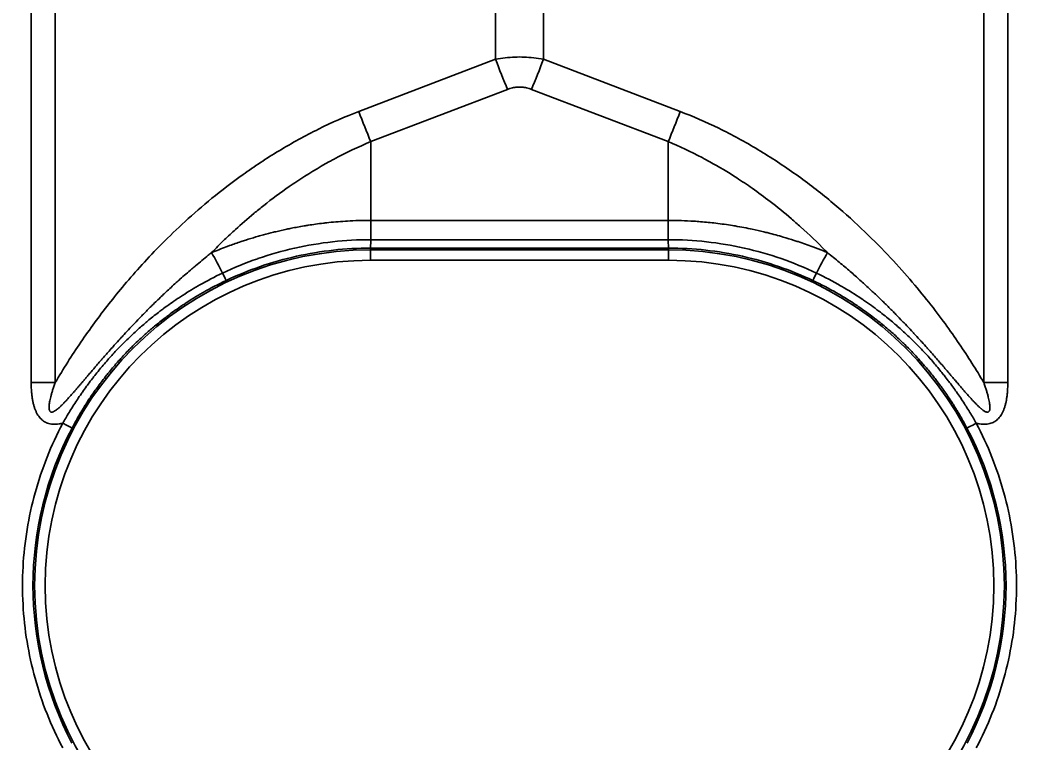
# Model space of a CAD drawing. Header units: millimetres. Extents: x 68 to 2000, y 100 to 2870.
# Drawn here: x 775.62 to 823.24, y 2421.17 to 2455.64 of the extents above; entities that cross this region are included whole.
import ezdxf

# ---------------------------------------------------------------- set-up
doc = ezdxf.new("R2010")
doc.units = ezdxf.units.MM
doc.header["$LTSCALE"] = 10
doc.layers.add('Sichtbar schmal (ISO)', color=7, linetype='Continuous', lineweight=35)

msp = doc.modelspace()

# ---------------------------------------------------------------- linework, layer by layer
at = {"layer": 'Sichtbar schmal (ISO)'}
for p, q in [((776.157, 2471.979), (776.157, 2438.349)), ((777.298, 2471.98), (777.298, 2438.349)), ((798.288, 2453.764), (798.288, 2472.022)), ((800.571, 2453.764), (800.571, 2472.022)), ((821.561, 2471.98), (821.561, 2438.349)), ((822.702, 2471.979), (822.702, 2438.349)), ((798.288, 2453.764), (791.768, 2451.271)), ((807.09, 2451.271), (800.571, 2453.764)), ((798.859, 2452.328), (792.339, 2449.836)), ((806.52, 2449.836), (800, 2452.328)), ((792.339, 2449.836), (792.339, 2446.083)), ((806.52, 2449.836), (806.52, 2446.083)), ((792.339, 2445.162), (792.339, 2446.083)), ((806.52, 2446.083), (792.339, 2446.083)), ((806.52, 2445.162), (806.52, 2446.083)), ((806.52, 2445.162), (792.339, 2445.162)), ((792.329, 2444.678), (792.329, 2444.762)), ((806.529, 2444.762), (792.329, 2444.762)), ((806.529, 2444.678), (792.329, 2444.678)), ((792.329, 2444.179), (792.329, 2444.678)), ((806.529, 2444.678), (806.529, 2444.762)), ((806.529, 2444.179), (806.529, 2444.678)), ((806.529, 2444.179), (792.329, 2444.179))]:
    msp.add_line(p, q, dxfattribs=at)
for centre, radius, start, end in [((792.329, 2428.67), 16.009, 90, 270), ((806.529, 2428.67), 16.009, 270, 90), ((792.329, 2428.67), 15.509, 90, 270), ((806.529, 2428.67), 15.509, 270, 90)]:
    msp.add_arc(centre, radius, start, end, dxfattribs=at)
for centre, major_axis, ratio, start_param, end_param in [((798.859, 2453.79), (1.785, -4.67), 0.108522, 4.67649, 4.988987), ((800, 2453.79), (-1.785, -4.67), 0.108522, 1.294198, 1.606695), ((792.339, 2451.297), (1.785, -4.67), 0.108522, 4.67649, 4.988987), ((806.52, 2451.297), (-1.785, -4.67), 0.108522, 1.294199, 1.606695), ((792.335, 2445.262), (-0.005, -0.5), 0.011389, 0.017589, 1.369138), ((786.283, 2441.657), (4.738, -8.806), 0.002481, 1.788637, 1.903742), ((812.576, 2441.657), (4.738, 8.806), 0.002481, 1.237851, 1.352955), ((785.23, 2443.667), (0.214, -0.452), 0.008952, 0.017454, 1.353122), ((813.629, 2443.667), (-0.214, -0.452), 0.008952, 4.930064, 6.265731), ((776.157, 2438.297), (-10, 0), 0.005236, 4.598022, 4.712389), ((822.702, 2438.297), (-10, 0), 0.005236, 4.712389, 4.826756), ((792.33, 2428.671), (-16.088, 0), 0.999985, 5.797426, 6.768527), ((777.661, 2436.416), (0.442, -0.233), 0.004634, 4.714827, 6.265732), ((821.198, 2436.416), (-0.442, -0.233), 0.004631, 0.017453, 1.568352), ((806.529, 2428.671), (16.088, 0), 0.999985, 5.797852, 6.768953)]:
    msp.add_ellipse(centre, major_axis=major_axis, ratio=ratio, start_param=start_param, end_param=end_param, dxfattribs=at)
for points, knots in [([(800.571, 2453.764), (800.415, 2453.793), (800.26, 2453.817), (800.107, 2453.834), (799.955, 2453.851), (799.804, 2453.862), (799.654, 2453.868), (799.504, 2453.874), (799.354, 2453.874), (799.204, 2453.868), (799.054, 2453.862), (798.904, 2453.851), (798.751, 2453.834), (798.599, 2453.817), (798.444, 2453.793), (798.288, 2453.764)], [0.000001, 0.000001, 0.000001, 0.000001, 0.2, 0.2, 0.2, 0.4, 0.4, 0.4, 0.6, 0.6, 0.6, 0.8, 0.8, 0.8, 1, 1, 1, 1]), ([(800, 2452.328), (799.922, 2452.358), (799.767, 2452.405), (799.541, 2452.438), (799.317, 2452.438), (799.091, 2452.404), (798.937, 2452.358), (798.859, 2452.328)], [0.0000019, 0.0000019, 0.0000019, 0.0000019, 0.2, 0.4, 0.6, 0.8, 1, 1, 1, 1]), ([(791.768, 2451.271), (791.126, 2451.026), (789.859, 2450.473), (787.934, 2449.414), (786.211, 2448.268), (784.735, 2447.129), (783.468, 2446.027), (782.372, 2444.969), (781.421, 2443.965), (780.592, 2443.014), (779.853, 2442.103), (779.171, 2441.202), (778.519, 2440.279), (777.891, 2439.326), (777.492, 2438.677), (777.298, 2438.349)], [0, 0, 0, 0, 0.0769231, 0.1538462, 0.2307692, 0.3076923, 0.3846154, 0.4615385, 0.5384615, 0.6153846, 0.6923077, 0.7692308, 0.8461538, 0.9230769, 0.9999999, 0.9999999, 0.9999999, 0.9999999]), ([(792.339, 2449.836), (791.744, 2449.588), (791.154, 2449.307), (790.562, 2448.988), (790.499, 2448.953), (790.435, 2448.919), (790.371, 2448.884), (789.843, 2448.592), (789.317, 2448.272), (788.817, 2447.94), (788.696, 2447.859), (788.576, 2447.778), (788.458, 2447.696), (788.031, 2447.401), (787.625, 2447.098), (787.243, 2446.797), (787.084, 2446.671), (786.928, 2446.545), (786.777, 2446.42), (786.467, 2446.162), (786.174, 2445.907), (785.897, 2445.653), (785.717, 2445.49), (785.544, 2445.327), (785.377, 2445.166), (785.159, 2444.956), (784.952, 2444.749), (784.755, 2444.546)], [0, 0, 0, 0, 0.2, 0.2, 0.2, 0.2215193, 0.2215193, 0.2215193, 0.4, 0.4, 0.4, 0.4433487, 0.4433487, 0.4433487, 0.6, 0.6, 0.6, 0.6656176, 0.6656176, 0.6656176, 0.8, 0.8, 0.8, 0.8867383, 0.8867383, 0.8867383, 0.9999968, 0.9999968, 0.9999968, 0.9999968]), ([(814.104, 2444.546), (814.07, 2444.581), (814.036, 2444.616), (814.002, 2444.651), (813.634, 2445.026), (813.242, 2445.403), (812.824, 2445.778), (812.681, 2445.907), (812.535, 2446.035), (812.386, 2446.162), (812.06, 2446.442), (811.72, 2446.719), (811.369, 2446.989), (811.092, 2447.203), (810.808, 2447.412), (810.519, 2447.614), (810.276, 2447.785), (810.029, 2447.95), (809.78, 2448.111), (809.359, 2448.382), (808.932, 2448.638), (808.507, 2448.873), (808.382, 2448.942), (808.258, 2449.009), (808.134, 2449.074), (807.588, 2449.363), (807.05, 2449.614), (806.52, 2449.836)], [0.0000012, 0.0000012, 0.0000012, 0.0000012, 0.0169782, 0.0169782, 0.0169782, 0.2, 0.2, 0.2, 0.2626292, 0.2626292, 0.2626292, 0.4, 0.4, 0.4, 0.5086743, 0.5086743, 0.5086743, 0.6, 0.6, 0.6, 0.7546445, 0.7546445, 0.7546445, 0.8, 0.8, 0.8, 1, 1, 1, 1]), ([(792.339, 2446.083), (791.947, 2446.083), (791.576, 2446.071), (791.228, 2446.051), (791.195, 2446.049), (791.163, 2446.047), (791.131, 2446.045), (790.815, 2446.025), (790.52, 2445.998), (790.24, 2445.968), (790.187, 2445.962), (790.134, 2445.956), (790.082, 2445.949), (789.829, 2445.92), (789.589, 2445.886), (789.359, 2445.85), (789.292, 2445.84), (789.227, 2445.829), (789.161, 2445.818), (788.953, 2445.783), (788.753, 2445.746), (788.56, 2445.708), (788.486, 2445.693), (788.412, 2445.678), (788.339, 2445.662), (788.16, 2445.624), (787.986, 2445.585), (787.816, 2445.544), (787.738, 2445.525), (787.66, 2445.506), (787.584, 2445.487), (787.422, 2445.446), (787.262, 2445.403), (787.104, 2445.359), (787.025, 2445.337), (786.945, 2445.314), (786.865, 2445.291), (786.705, 2445.243), (786.545, 2445.194), (786.385, 2445.143), (786.309, 2445.119), (786.233, 2445.094), (786.157, 2445.069), (785.975, 2445.008), (785.794, 2444.945), (785.613, 2444.879), (785.559, 2444.86), (785.506, 2444.84), (785.452, 2444.82), (785.218, 2444.733), (784.986, 2444.641), (784.755, 2444.546)], [0, 0, 0, 0, 0.1015833, 0.1015833, 0.1015833, 0.1111111, 0.1111111, 0.1111111, 0.2043934, 0.2043934, 0.2043934, 0.2222222, 0.2222222, 0.2222222, 0.3082729, 0.3082729, 0.3082729, 0.3333333, 0.3333333, 0.3333333, 0.4134472, 0.4134472, 0.4134472, 0.4444444, 0.4444444, 0.4444444, 0.5205641, 0.5205641, 0.5205641, 0.5555556, 0.5555556, 0.5555556, 0.6293851, 0.6293851, 0.6293851, 0.6666667, 0.6666667, 0.6666667, 0.7419637, 0.7419637, 0.7419637, 0.7777778, 0.7777778, 0.7777778, 0.8634389, 0.8634389, 0.8634389, 0.8888889, 0.8888889, 0.8888889, 0.9999964, 0.9999964, 0.9999964, 0.9999964]), ([(814.104, 2444.546), (814.04, 2444.572), (813.977, 2444.598), (813.913, 2444.624), (813.746, 2444.691), (813.577, 2444.756), (813.408, 2444.819), (813.175, 2444.907), (812.94, 2444.989), (812.705, 2445.068), (812.643, 2445.089), (812.58, 2445.109), (812.518, 2445.129), (812.345, 2445.185), (812.172, 2445.238), (811.998, 2445.289), (811.761, 2445.359), (811.524, 2445.424), (811.281, 2445.485), (811.21, 2445.503), (811.14, 2445.521), (811.068, 2445.538), (810.892, 2445.58), (810.711, 2445.622), (810.525, 2445.661), (810.264, 2445.716), (809.991, 2445.769), (809.702, 2445.817), (809.661, 2445.824), (809.62, 2445.831), (809.578, 2445.838), (809.326, 2445.878), (809.061, 2445.916), (808.78, 2445.949), (808.552, 2445.976), (808.312, 2446), (808.06, 2446.021), (807.952, 2446.029), (807.842, 2446.037), (807.73, 2446.045), (807.354, 2446.068), (806.949, 2446.083), (806.52, 2446.083)], [0.0000016, 0.0000016, 0.0000016, 0.0000016, 0.0305724, 0.0305724, 0.0305724, 0.1111111, 0.1111111, 0.1111111, 0.2222222, 0.2222222, 0.2222222, 0.2516769, 0.2516769, 0.2516769, 0.3333333, 0.3333333, 0.3333333, 0.4444444, 0.4444444, 0.4444444, 0.4764553, 0.4764553, 0.4764553, 0.5555556, 0.5555556, 0.5555556, 0.6666667, 0.6666667, 0.6666667, 0.6824604, 0.6824604, 0.6824604, 0.7777778, 0.7777778, 0.7777778, 0.8556233, 0.8556233, 0.8556233, 0.8888889, 0.8888889, 0.8888889, 1, 1, 1, 1]), ([(792.339, 2445.162), (791.732, 2445.162), (791.125, 2445.129), (790.521, 2445.062), (789.916, 2444.995), (789.313, 2444.894), (788.719, 2444.76), (788.715, 2444.759), (788.712, 2444.759), (788.708, 2444.758), (788.118, 2444.624), (787.536, 2444.458), (786.965, 2444.261), (786.961, 2444.259), (786.956, 2444.258), (786.952, 2444.257), (786.382, 2444.059), (785.824, 2443.83), (785.28, 2443.572)], [0, 0, 0, 0, 0.25, 0.25, 0.25, 0.5, 0.5, 0.5, 0.501481, 0.501481, 0.501481, 0.75, 0.75, 0.75, 0.751836, 0.751836, 0.751836, 1, 1, 1, 1]), ([(813.579, 2443.572), (813.034, 2443.831), (812.474, 2444.06), (811.903, 2444.258), (811.327, 2444.457), (810.74, 2444.625), (810.145, 2444.759), (809.549, 2444.894), (808.945, 2444.995), (808.339, 2445.062), (807.734, 2445.129), (807.127, 2445.162), (806.52, 2445.162)], [0, 0, 0, 0, 0.248767, 0.248767, 0.248767, 0.499446, 0.499446, 0.499446, 0.749957, 0.749957, 0.749957, 1, 1, 1, 1]), ([(806.52, 2445.162), (806.52, 2445.118), (806.521, 2445.075), (806.522, 2445.035), (806.522, 2444.995), (806.523, 2444.957), (806.524, 2444.924), (806.524, 2444.906), (806.524, 2444.89), (806.525, 2444.874), (806.525, 2444.861), (806.525, 2444.849), (806.526, 2444.838), (806.526, 2444.814), (806.527, 2444.796), (806.528, 2444.783), (806.528, 2444.77), (806.529, 2444.763), (806.529, 2444.762)], [0, 0, 0, 0, 0.2, 0.2, 0.2, 0.4, 0.4, 0.4, 0.507718, 0.507718, 0.507718, 0.6, 0.6, 0.6, 0.8, 0.8, 0.8, 1, 1, 1, 1]), ([(792.329, 2444.762), (791.738, 2444.762), (791.146, 2444.73), (790.557, 2444.664), (789.967, 2444.599), (789.379, 2444.501), (788.8, 2444.371), (788.221, 2444.24), (787.649, 2444.078), (787.089, 2443.885), (786.528, 2443.692), (785.979, 2443.469), (785.444, 2443.215)], [0, 0, 0, 0, 0.25, 0.25, 0.25, 0.5, 0.5, 0.5, 0.75, 0.75, 0.75, 1, 1, 1, 1]), ([(813.415, 2443.215), (812.882, 2443.468), (812.335, 2443.691), (811.777, 2443.883), (811.214, 2444.077), (810.641, 2444.24), (810.06, 2444.37), (809.48, 2444.501), (808.892, 2444.599), (808.303, 2444.664), (807.713, 2444.73), (807.121, 2444.762), (806.529, 2444.762)], [0, 0, 0, 0, 0.2490962, 0.2490962, 0.2490962, 0.5, 0.5, 0.5, 0.75, 0.75, 0.75, 1, 1, 1, 1]), ([(777.298, 2438.349), (777.275, 2438.284), (777.253, 2438.221), (777.234, 2438.161), (777.214, 2438.101), (777.195, 2438.044), (777.178, 2437.989), (777.161, 2437.934), (777.146, 2437.881), (777.131, 2437.83), (777.117, 2437.779), (777.104, 2437.73), (777.092, 2437.684), (777.091, 2437.68), (777.09, 2437.677), (777.089, 2437.673), (777.079, 2437.63), (777.069, 2437.59), (777.061, 2437.551), (777.06, 2437.547), (777.059, 2437.543), (777.058, 2437.538), (777.05, 2437.501), (777.043, 2437.465), (777.036, 2437.43), (777.036, 2437.426), (777.035, 2437.421), (777.034, 2437.417), (777.028, 2437.384), (777.023, 2437.352), (777.02, 2437.322), (777.019, 2437.317), (777.018, 2437.313), (777.018, 2437.308), (777.014, 2437.279), (777.012, 2437.252), (777.01, 2437.226), (777.01, 2437.222), (777.01, 2437.217), (777.009, 2437.213), (777.008, 2437.188), (777.008, 2437.165), (777.008, 2437.144), (777.008, 2437.14), (777.009, 2437.135), (777.009, 2437.131), (777.01, 2437.111), (777.011, 2437.093), (777.014, 2437.076), (777.015, 2437.072), (777.015, 2437.068), (777.016, 2437.064), (777.019, 2437.048), (777.022, 2437.034), (777.027, 2437.022), (777.028, 2437.019), (777.029, 2437.015), (777.031, 2437.012), (777.035, 2437.001), (777.04, 2436.991), (777.046, 2436.982), (777.054, 2436.971), (777.063, 2436.962), (777.073, 2436.955), (777.083, 2436.948), (777.094, 2436.944), (777.108, 2436.941), (777.111, 2436.94), (777.115, 2436.94), (777.119, 2436.939), (777.129, 2436.939), (777.141, 2436.939), (777.153, 2436.941), (777.158, 2436.942), (777.164, 2436.943), (777.169, 2436.944), (777.182, 2436.947), (777.196, 2436.952), (777.211, 2436.959), (777.218, 2436.961), (777.225, 2436.965), (777.232, 2436.968), (777.248, 2436.976), (777.265, 2436.985), (777.282, 2436.996), (777.291, 2437.001), (777.3, 2437.007), (777.309, 2437.013), (777.327, 2437.025), (777.346, 2437.039), (777.366, 2437.054), (777.377, 2437.063), (777.388, 2437.071), (777.399, 2437.08), (777.419, 2437.097), (777.44, 2437.114), (777.462, 2437.133), (777.475, 2437.144), (777.487, 2437.156), (777.501, 2437.168), (777.522, 2437.187), (777.545, 2437.208), (777.567, 2437.23), (777.582, 2437.244), (777.596, 2437.258), (777.611, 2437.273), (777.634, 2437.295), (777.657, 2437.319), (777.681, 2437.343), (777.697, 2437.36), (777.714, 2437.377), (777.731, 2437.394), (777.755, 2437.419), (777.779, 2437.445), (777.804, 2437.471), (777.822, 2437.491), (777.841, 2437.511), (777.86, 2437.532), (777.885, 2437.559), (777.91, 2437.587), (777.936, 2437.615), (777.957, 2437.638), (777.978, 2437.662), (778, 2437.686), (778.026, 2437.715), (778.052, 2437.745), (778.08, 2437.776), (778.103, 2437.803), (778.127, 2437.831), (778.152, 2437.859), (778.18, 2437.89), (778.208, 2437.922), (778.236, 2437.956), (778.263, 2437.987), (778.291, 2438.019), (778.319, 2438.051), (778.348, 2438.085), (778.378, 2438.119), (778.408, 2438.154), (778.439, 2438.19), (778.47, 2438.227), (778.502, 2438.265), (778.533, 2438.3), (778.564, 2438.337), (778.596, 2438.374), (778.631, 2438.415), (778.667, 2438.457), (778.703, 2438.501), (778.736, 2438.538), (778.769, 2438.577), (778.802, 2438.617), (778.842, 2438.664), (778.883, 2438.712), (778.925, 2438.761), (778.959, 2438.801), (778.994, 2438.842), (779.03, 2438.884), (779.075, 2438.937), (779.122, 2438.992), (779.171, 2439.048), (779.207, 2439.09), (779.244, 2439.133), (779.281, 2439.177), (779.334, 2439.238), (779.388, 2439.3), (779.443, 2439.365), (779.482, 2439.409), (779.521, 2439.454), (779.56, 2439.5), (779.62, 2439.569), (779.682, 2439.639), (779.746, 2439.712), (779.786, 2439.758), (779.828, 2439.805), (779.869, 2439.852), (779.938, 2439.93), (780.008, 2440.009), (780.081, 2440.09), (780.124, 2440.138), (780.167, 2440.186), (780.21, 2440.235), (780.288, 2440.321), (780.368, 2440.409), (780.451, 2440.5), (780.495, 2440.548), (780.54, 2440.597), (780.586, 2440.647), (780.674, 2440.743), (780.766, 2440.841), (780.86, 2440.942), (780.907, 2440.991), (780.954, 2441.041), (781.002, 2441.092), (781.103, 2441.198), (781.208, 2441.308), (781.317, 2441.42), (781.366, 2441.471), (781.416, 2441.522), (781.466, 2441.574), (781.583, 2441.692), (781.704, 2441.815), (781.831, 2441.941), (781.882, 2441.992), (781.935, 2442.044), (781.988, 2442.096), (782.123, 2442.229), (782.264, 2442.366), (782.412, 2442.506), (782.467, 2442.558), (782.522, 2442.611), (782.579, 2442.664), (782.736, 2442.812), (782.9, 2442.964), (783.073, 2443.12), (783.131, 2443.172), (783.189, 2443.225), (783.248, 2443.278), (783.432, 2443.441), (783.624, 2443.609), (783.818, 2443.775), (783.876, 2443.824), (783.934, 2443.874), (783.992, 2443.922), (784.193, 2444.092), (784.394, 2444.257), (784.598, 2444.421), (784.65, 2444.463), (784.702, 2444.504), (784.755, 2444.546)], [0, 0, 0, 0, 0.02439, 0.02439, 0.02439, 0.04878, 0.04878, 0.04878, 0.073171, 0.073171, 0.073171, 0.097561, 0.097561, 0.097561, 0.099489, 0.099489, 0.099489, 0.121951, 0.121951, 0.121951, 0.124362, 0.124362, 0.124362, 0.146341, 0.146341, 0.146341, 0.149233, 0.149233, 0.149233, 0.170732, 0.170732, 0.170732, 0.174103, 0.174103, 0.174103, 0.195122, 0.195122, 0.195122, 0.198974, 0.198974, 0.198974, 0.219512, 0.219512, 0.219512, 0.22385, 0.22385, 0.22385, 0.243902, 0.243902, 0.243902, 0.248727, 0.248727, 0.248727, 0.268293, 0.268293, 0.268293, 0.273611, 0.273611, 0.273611, 0.292683, 0.292683, 0.292683, 0.317073, 0.317073, 0.317073, 0.341463, 0.341463, 0.341463, 0.348211, 0.348211, 0.348211, 0.365854, 0.365854, 0.365854, 0.373082, 0.373082, 0.373082, 0.390244, 0.390244, 0.390244, 0.397954, 0.397954, 0.397954, 0.414634, 0.414634, 0.414634, 0.422809, 0.422809, 0.422809, 0.439024, 0.439024, 0.439024, 0.447691, 0.447691, 0.447691, 0.463415, 0.463415, 0.463415, 0.47257, 0.47257, 0.47257, 0.487805, 0.487805, 0.487805, 0.497444, 0.497444, 0.497444, 0.512195, 0.512195, 0.512195, 0.522316, 0.522316, 0.522316, 0.536585, 0.536585, 0.536585, 0.547184, 0.547184, 0.547184, 0.560976, 0.560976, 0.560976, 0.572055, 0.572055, 0.572055, 0.585366, 0.585366, 0.585366, 0.596926, 0.596926, 0.596926, 0.609756, 0.609756, 0.609756, 0.621798, 0.621798, 0.621798, 0.634146, 0.634146, 0.634146, 0.646671, 0.646671, 0.646671, 0.658537, 0.658537, 0.658537, 0.671543, 0.671543, 0.671543, 0.682927, 0.682927, 0.682927, 0.696413, 0.696413, 0.696413, 0.707317, 0.707317, 0.707317, 0.721283, 0.721283, 0.721283, 0.731707, 0.731707, 0.731707, 0.746154, 0.746154, 0.746154, 0.756098, 0.756098, 0.756098, 0.771029, 0.771029, 0.771029, 0.780488, 0.780488, 0.780488, 0.795905, 0.795905, 0.795905, 0.804878, 0.804878, 0.804878, 0.820774, 0.820774, 0.820774, 0.829268, 0.829268, 0.829268, 0.845642, 0.845642, 0.845642, 0.853659, 0.853659, 0.853659, 0.870513, 0.870513, 0.870513, 0.878049, 0.878049, 0.878049, 0.895386, 0.895386, 0.895386, 0.902439, 0.902439, 0.902439, 0.920251, 0.920251, 0.920251, 0.926829, 0.926829, 0.926829, 0.945121, 0.945121, 0.945121, 0.95122, 0.95122, 0.95122, 0.970017, 0.970017, 0.970017, 0.97561, 0.97561, 0.97561, 0.995016, 0.995016, 0.995016, 1, 1, 1, 1]), ([(821.561, 2438.349), (821.585, 2438.28), (821.608, 2438.215), (821.628, 2438.152), (821.649, 2438.089), (821.668, 2438.03), (821.685, 2437.973), (821.703, 2437.915), (821.719, 2437.861), (821.734, 2437.808), (821.748, 2437.756), (821.761, 2437.706), (821.773, 2437.658), (821.785, 2437.611), (821.795, 2437.565), (821.804, 2437.522), (821.814, 2437.479), (821.821, 2437.438), (821.828, 2437.4), (821.834, 2437.361), (821.839, 2437.325), (821.843, 2437.291), (821.847, 2437.257), (821.849, 2437.225), (821.85, 2437.196), (821.851, 2437.166), (821.851, 2437.139), (821.849, 2437.115), (821.847, 2437.09), (821.844, 2437.069), (821.84, 2437.05), (821.836, 2437.031), (821.83, 2437.014), (821.823, 2437.001), (821.816, 2436.987), (821.808, 2436.975), (821.799, 2436.966), (821.79, 2436.957), (821.78, 2436.951), (821.768, 2436.946), (821.757, 2436.941), (821.743, 2436.939), (821.727, 2436.939), (821.712, 2436.939), (821.694, 2436.942), (821.674, 2436.949), (821.654, 2436.955), (821.632, 2436.965), (821.609, 2436.977), (821.605, 2436.979), (821.602, 2436.981), (821.599, 2436.983), (821.578, 2436.995), (821.556, 2437.009), (821.532, 2437.025), (821.528, 2437.028), (821.524, 2437.031), (821.52, 2437.034), (821.496, 2437.051), (821.471, 2437.07), (821.445, 2437.092), (821.44, 2437.096), (821.436, 2437.1), (821.431, 2437.104), (821.404, 2437.126), (821.376, 2437.151), (821.347, 2437.178), (821.342, 2437.183), (821.337, 2437.188), (821.331, 2437.193), (821.302, 2437.22), (821.272, 2437.249), (821.24, 2437.28), (821.234, 2437.286), (821.228, 2437.293), (821.221, 2437.299), (821.19, 2437.33), (821.158, 2437.363), (821.124, 2437.398), (821.117, 2437.406), (821.11, 2437.413), (821.103, 2437.421), (821.07, 2437.456), (821.035, 2437.493), (821, 2437.531), (820.992, 2437.54), (820.984, 2437.548), (820.976, 2437.557), (820.94, 2437.596), (820.904, 2437.637), (820.866, 2437.679), (820.857, 2437.689), (820.848, 2437.699), (820.839, 2437.709), (820.801, 2437.752), (820.761, 2437.797), (820.721, 2437.843), (820.711, 2437.855), (820.7, 2437.866), (820.69, 2437.878), (820.649, 2437.925), (820.607, 2437.974), (820.563, 2438.025), (820.551, 2438.038), (820.54, 2438.052), (820.528, 2438.065), (820.484, 2438.117), (820.438, 2438.17), (820.39, 2438.225), (820.377, 2438.241), (820.364, 2438.256), (820.351, 2438.272), (820.303, 2438.328), (820.253, 2438.386), (820.202, 2438.446), (820.187, 2438.464), (820.172, 2438.482), (820.156, 2438.499), (820.104, 2438.56), (820.051, 2438.624), (819.995, 2438.689), (819.978, 2438.709), (819.961, 2438.729), (819.943, 2438.75), (819.887, 2438.816), (819.829, 2438.884), (819.768, 2438.955), (819.749, 2438.978), (819.729, 2439.001), (819.709, 2439.024), (819.648, 2439.095), (819.584, 2439.169), (819.518, 2439.246), (819.496, 2439.272), (819.474, 2439.297), (819.451, 2439.323), (819.384, 2439.401), (819.315, 2439.481), (819.243, 2439.564), (819.218, 2439.592), (819.192, 2439.621), (819.167, 2439.651), (819.093, 2439.734), (819.017, 2439.821), (818.939, 2439.91), (818.91, 2439.942), (818.881, 2439.974), (818.852, 2440.007), (818.772, 2440.097), (818.689, 2440.19), (818.603, 2440.285), (818.57, 2440.321), (818.537, 2440.358), (818.504, 2440.395), (818.416, 2440.491), (818.325, 2440.59), (818.231, 2440.692), (818.194, 2440.732), (818.156, 2440.773), (818.118, 2440.814), (818.022, 2440.917), (817.923, 2441.022), (817.82, 2441.131), (817.777, 2441.175), (817.734, 2441.22), (817.691, 2441.266), (817.585, 2441.376), (817.476, 2441.488), (817.363, 2441.603), (817.315, 2441.653), (817.266, 2441.703), (817.216, 2441.753), (817.1, 2441.87), (816.98, 2441.989), (816.855, 2442.111), (816.8, 2442.166), (816.744, 2442.221), (816.686, 2442.276), (816.559, 2442.399), (816.427, 2442.526), (816.29, 2442.655), (816.226, 2442.715), (816.161, 2442.775), (816.095, 2442.837), (815.954, 2442.967), (815.808, 2443.101), (815.654, 2443.238), (815.581, 2443.304), (815.506, 2443.371), (815.429, 2443.439), (815.271, 2443.578), (815.105, 2443.721), (814.932, 2443.868), (814.846, 2443.941), (814.757, 2444.015), (814.667, 2444.09), (814.487, 2444.239), (814.3, 2444.391), (814.104, 2444.546)], [0, 0, 0, 0, 0.02439, 0.02439, 0.02439, 0.04878, 0.04878, 0.04878, 0.073171, 0.073171, 0.073171, 0.097561, 0.097561, 0.097561, 0.121951, 0.121951, 0.121951, 0.146341, 0.146341, 0.146341, 0.170732, 0.170732, 0.170732, 0.195122, 0.195122, 0.195122, 0.219512, 0.219512, 0.219512, 0.243902, 0.243902, 0.243902, 0.268293, 0.268293, 0.268293, 0.292683, 0.292683, 0.292683, 0.317073, 0.317073, 0.317073, 0.341463, 0.341463, 0.341463, 0.365854, 0.365854, 0.365854, 0.390244, 0.390244, 0.390244, 0.393518, 0.393518, 0.393518, 0.414634, 0.414634, 0.414634, 0.418112, 0.418112, 0.418112, 0.439024, 0.439024, 0.439024, 0.442703, 0.442703, 0.442703, 0.463415, 0.463415, 0.463415, 0.467296, 0.467296, 0.467296, 0.487805, 0.487805, 0.487805, 0.491893, 0.491893, 0.491893, 0.512195, 0.512195, 0.512195, 0.516493, 0.516493, 0.516493, 0.536585, 0.536585, 0.536585, 0.541088, 0.541088, 0.541088, 0.560976, 0.560976, 0.560976, 0.565682, 0.565682, 0.565682, 0.585366, 0.585366, 0.585366, 0.590276, 0.590276, 0.590276, 0.609756, 0.609756, 0.609756, 0.61487, 0.61487, 0.61487, 0.634146, 0.634146, 0.634146, 0.639465, 0.639465, 0.639465, 0.658537, 0.658537, 0.658537, 0.66406, 0.66406, 0.66406, 0.682927, 0.682927, 0.682927, 0.688655, 0.688655, 0.688655, 0.707317, 0.707317, 0.707317, 0.713249, 0.713249, 0.713249, 0.731707, 0.731707, 0.731707, 0.737844, 0.737844, 0.737844, 0.756098, 0.756098, 0.756098, 0.762438, 0.762438, 0.762438, 0.780488, 0.780488, 0.780488, 0.787032, 0.787032, 0.787032, 0.804878, 0.804878, 0.804878, 0.811627, 0.811627, 0.811627, 0.829268, 0.829268, 0.829268, 0.836222, 0.836222, 0.836222, 0.853659, 0.853659, 0.853659, 0.860817, 0.860817, 0.860817, 0.878049, 0.878049, 0.878049, 0.885411, 0.885411, 0.885411, 0.902439, 0.902439, 0.902439, 0.910011, 0.910011, 0.910011, 0.926829, 0.926829, 0.926829, 0.934609, 0.934609, 0.934609, 0.95122, 0.95122, 0.95122, 0.959197, 0.959197, 0.959197, 0.97561, 0.97561, 0.97561, 0.983776, 0.983776, 0.983776, 1, 1, 1, 1]), ([(785.28, 2443.572), (784.895, 2443.388), (784.535, 2443.199), (784.201, 2443.01), (784.175, 2442.994), (784.148, 2442.979), (784.121, 2442.964), (783.818, 2442.79), (783.536, 2442.615), (783.272, 2442.442), (783.226, 2442.412), (783.181, 2442.382), (783.136, 2442.352), (782.899, 2442.193), (782.677, 2442.036), (782.468, 2441.881), (782.409, 2441.837), (782.35, 2441.793), (782.293, 2441.75), (782.109, 2441.609), (781.935, 2441.471), (781.769, 2441.334), (781.702, 2441.279), (781.635, 2441.223), (781.571, 2441.168), (781.427, 2441.046), (781.291, 2440.926), (781.161, 2440.808), (781.088, 2440.742), (781.017, 2440.677), (780.948, 2440.612), (780.838, 2440.508), (780.732, 2440.406), (780.63, 2440.305), (780.555, 2440.231), (780.482, 2440.157), (780.411, 2440.085), (780.326, 2439.998), (780.244, 2439.912), (780.165, 2439.828), (780.089, 2439.746), (780.015, 2439.666), (779.944, 2439.588), (779.879, 2439.516), (779.817, 2439.446), (779.756, 2439.376), (779.681, 2439.29), (779.608, 2439.204), (779.538, 2439.121), (779.489, 2439.063), (779.442, 2439.007), (779.396, 2438.951), (779.322, 2438.86), (779.251, 2438.771), (779.182, 2438.684), (779.147, 2438.639), (779.112, 2438.595), (779.078, 2438.551), (779.006, 2438.457), (778.937, 2438.366), (778.871, 2438.276), (778.846, 2438.243), (778.821, 2438.209), (778.797, 2438.176), (778.727, 2438.08), (778.661, 2437.987), (778.597, 2437.897), (778.58, 2437.873), (778.564, 2437.849), (778.548, 2437.826), (778.481, 2437.729), (778.417, 2437.636), (778.356, 2437.545), (778.346, 2437.53), (778.337, 2437.515), (778.327, 2437.501), (778.263, 2437.404), (778.202, 2437.311), (778.145, 2437.221), (778.141, 2437.214), (778.137, 2437.208), (778.133, 2437.202), (778.072, 2437.105), (778.014, 2437.012), (777.96, 2436.924), (777.903, 2436.83), (777.85, 2436.741), (777.8, 2436.657), (777.75, 2436.571), (777.704, 2436.49), (777.661, 2436.413)], [0, 0, 0, 0, 0.057856, 0.057856, 0.057856, 0.0625, 0.0625, 0.0625, 0.1157192, 0.1157192, 0.1157192, 0.125, 0.125, 0.125, 0.1737313, 0.1737313, 0.1737313, 0.1875, 0.1875, 0.1875, 0.2318592, 0.2318592, 0.2318592, 0.25, 0.25, 0.25, 0.2900943, 0.2900943, 0.2900943, 0.3125, 0.3125, 0.3125, 0.3484216, 0.3484216, 0.3484216, 0.375, 0.375, 0.375, 0.4068351, 0.4068351, 0.4068351, 0.4375, 0.4375, 0.4375, 0.4653206, 0.4653206, 0.4653206, 0.5, 0.5, 0.5, 0.5238699, 0.5238699, 0.5238699, 0.5625, 0.5625, 0.5625, 0.5824741, 0.5824741, 0.5824741, 0.625, 0.625, 0.625, 0.6410912, 0.6410912, 0.6410912, 0.6875, 0.6875, 0.6875, 0.6996435, 0.6996435, 0.6996435, 0.75, 0.75, 0.75, 0.758167, 0.758167, 0.758167, 0.8125, 0.8125, 0.8125, 0.816255, 0.816255, 0.816255, 0.875, 0.875, 0.875, 0.9372516, 0.9372516, 0.9372516, 0.9999999, 0.9999999, 0.9999999, 0.9999999]), ([(785.444, 2443.215), (785.069, 2443.038), (784.719, 2442.854), (784.394, 2442.67), (784.368, 2442.656), (784.342, 2442.641), (784.316, 2442.626), (784.021, 2442.456), (783.747, 2442.287), (783.491, 2442.118), (783.446, 2442.089), (783.402, 2442.059), (783.358, 2442.03), (783.128, 2441.876), (782.913, 2441.722), (782.71, 2441.571), (782.652, 2441.528), (782.596, 2441.485), (782.54, 2441.443), (782.362, 2441.306), (782.193, 2441.17), (782.033, 2441.037), (781.967, 2440.982), (781.903, 2440.928), (781.841, 2440.874), (781.702, 2440.755), (781.571, 2440.638), (781.445, 2440.522), (781.375, 2440.457), (781.306, 2440.393), (781.24, 2440.33), (781.133, 2440.228), (781.03, 2440.128), (780.932, 2440.03), (780.86, 2439.957), (780.789, 2439.885), (780.721, 2439.813), (780.639, 2439.728), (780.561, 2439.644), (780.485, 2439.561), (780.411, 2439.481), (780.341, 2439.403), (780.272, 2439.326), (780.211, 2439.255), (780.15, 2439.186), (780.092, 2439.118), (780.02, 2439.033), (779.95, 2438.949), (779.883, 2438.867), (779.837, 2438.81), (779.792, 2438.755), (779.748, 2438.7), (779.677, 2438.61), (779.609, 2438.523), (779.543, 2438.437), (779.51, 2438.393), (779.477, 2438.349), (779.444, 2438.306), (779.375, 2438.214), (779.31, 2438.124), (779.247, 2438.036), (779.223, 2438.002), (779.2, 2437.969), (779.177, 2437.936), (779.11, 2437.842), (779.047, 2437.75), (778.987, 2437.661), (778.971, 2437.637), (778.956, 2437.614), (778.94, 2437.591), (778.877, 2437.495), (778.816, 2437.403), (778.759, 2437.313), (778.75, 2437.298), (778.741, 2437.284), (778.732, 2437.269), (778.671, 2437.173), (778.614, 2437.08), (778.56, 2436.991), (778.556, 2436.985), (778.552, 2436.978), (778.549, 2436.972), (778.491, 2436.876), (778.437, 2436.784), (778.386, 2436.695), (778.332, 2436.602), (778.282, 2436.512), (778.235, 2436.427), (778.188, 2436.342), (778.144, 2436.26), (778.103, 2436.182)], [0, 0, 0, 0, 0.0578564, 0.0578564, 0.0578564, 0.0625, 0.0625, 0.0625, 0.1157202, 0.1157202, 0.1157202, 0.125, 0.125, 0.125, 0.1737321, 0.1737321, 0.1737321, 0.1875, 0.1875, 0.1875, 0.2318602, 0.2318602, 0.2318602, 0.25, 0.25, 0.25, 0.2900953, 0.2900953, 0.2900953, 0.3125, 0.3125, 0.3125, 0.3484227, 0.3484227, 0.3484227, 0.375, 0.375, 0.375, 0.4068363, 0.4068363, 0.4068363, 0.4375, 0.4375, 0.4375, 0.4653217, 0.4653217, 0.4653217, 0.5, 0.5, 0.5, 0.5238712, 0.5238712, 0.5238712, 0.5625, 0.5625, 0.5625, 0.5824755, 0.5824755, 0.5824755, 0.625, 0.625, 0.625, 0.6410928, 0.6410928, 0.6410928, 0.6875, 0.6875, 0.6875, 0.6996451, 0.6996451, 0.6996451, 0.75, 0.75, 0.75, 0.7581687, 0.7581687, 0.7581687, 0.8125, 0.8125, 0.8125, 0.8162566, 0.8162566, 0.8162566, 0.875, 0.875, 0.875, 0.937252, 0.937252, 0.937252, 0.9999999, 0.9999999, 0.9999999, 0.9999999]), ([(820.756, 2436.182), (820.716, 2436.258), (820.672, 2436.339), (820.625, 2436.425), (820.623, 2436.429), (820.621, 2436.433), (820.618, 2436.437), (820.573, 2436.519), (820.525, 2436.605), (820.473, 2436.695), (820.468, 2436.705), (820.462, 2436.715), (820.456, 2436.725), (820.407, 2436.81), (820.354, 2436.9), (820.298, 2436.993), (820.287, 2437.01), (820.276, 2437.028), (820.265, 2437.047), (820.212, 2437.134), (820.156, 2437.224), (820.097, 2437.317), (820.08, 2437.344), (820.062, 2437.371), (820.044, 2437.399), (819.988, 2437.486), (819.929, 2437.576), (819.867, 2437.668), (819.842, 2437.705), (819.816, 2437.743), (819.79, 2437.781), (819.731, 2437.867), (819.67, 2437.955), (819.605, 2438.045), (819.571, 2438.094), (819.535, 2438.143), (819.498, 2438.193), (819.437, 2438.276), (819.373, 2438.362), (819.307, 2438.449), (819.26, 2438.51), (819.211, 2438.573), (819.162, 2438.636), (819.099, 2438.716), (819.033, 2438.797), (818.965, 2438.88), (818.903, 2438.956), (818.839, 2439.033), (818.772, 2439.111), (818.708, 2439.186), (818.642, 2439.262), (818.574, 2439.34), (818.493, 2439.431), (818.409, 2439.525), (818.321, 2439.619), (818.257, 2439.688), (818.191, 2439.758), (818.124, 2439.828), (818.019, 2439.937), (817.909, 2440.048), (817.794, 2440.161), (817.732, 2440.222), (817.669, 2440.283), (817.604, 2440.344), (817.469, 2440.472), (817.328, 2440.603), (817.178, 2440.735), (817.121, 2440.786), (817.062, 2440.836), (817.003, 2440.887), (816.83, 2441.036), (816.647, 2441.186), (816.453, 2441.339), (816.404, 2441.377), (816.354, 2441.415), (816.304, 2441.454), (816.084, 2441.622), (815.849, 2441.793), (815.598, 2441.964), (815.562, 2441.989), (815.526, 2442.014), (815.489, 2442.038), (815.212, 2442.224), (814.915, 2442.411), (814.592, 2442.597), (814.573, 2442.608), (814.554, 2442.619), (814.535, 2442.63), (814.191, 2442.828), (813.817, 2443.025), (813.415, 2443.215)], [0.0000001, 0.0000001, 0.0000001, 0.0000001, 0.0625, 0.0625, 0.0625, 0.0654174, 0.0654174, 0.0654174, 0.125, 0.125, 0.125, 0.1314931, 0.1314931, 0.1314931, 0.1875, 0.1875, 0.1875, 0.1982746, 0.1982746, 0.1982746, 0.25, 0.25, 0.25, 0.2650893, 0.2650893, 0.2650893, 0.3125, 0.3125, 0.3125, 0.331757, 0.331757, 0.331757, 0.375, 0.375, 0.375, 0.3984005, 0.3984005, 0.3984005, 0.4375, 0.4375, 0.4375, 0.4650877, 0.4650877, 0.4650877, 0.5, 0.5, 0.5, 0.5318567, 0.5318567, 0.5318567, 0.5625, 0.5625, 0.5625, 0.5987139, 0.5987139, 0.5987139, 0.625, 0.625, 0.625, 0.6656732, 0.6656732, 0.6656732, 0.6875, 0.6875, 0.6875, 0.7327472, 0.7327472, 0.7327472, 0.75, 0.75, 0.75, 0.7999672, 0.7999672, 0.7999672, 0.8125, 0.8125, 0.8125, 0.8671801, 0.8671801, 0.8671801, 0.875, 0.875, 0.875, 0.9340309, 0.9340309, 0.9340309, 0.9375, 0.9375, 0.9375, 1, 1, 1, 1]), ([(821.198, 2436.413), (821.156, 2436.489), (821.11, 2436.569), (821.06, 2436.654), (821.058, 2436.658), (821.055, 2436.662), (821.053, 2436.666), (821.005, 2436.748), (820.954, 2436.834), (820.899, 2436.924), (820.893, 2436.934), (820.887, 2436.944), (820.881, 2436.954), (820.828, 2437.039), (820.772, 2437.129), (820.713, 2437.222), (820.701, 2437.24), (820.69, 2437.258), (820.678, 2437.277), (820.622, 2437.364), (820.563, 2437.455), (820.5, 2437.549), (820.481, 2437.576), (820.463, 2437.604), (820.444, 2437.632), (820.385, 2437.72), (820.322, 2437.81), (820.257, 2437.904), (820.23, 2437.941), (820.203, 2437.98), (820.176, 2438.018), (820.114, 2438.105), (820.049, 2438.194), (819.981, 2438.286), (819.944, 2438.335), (819.907, 2438.385), (819.868, 2438.436), (819.804, 2438.521), (819.737, 2438.607), (819.667, 2438.696), (819.618, 2438.758), (819.567, 2438.822), (819.515, 2438.886), (819.449, 2438.967), (819.381, 2439.05), (819.31, 2439.134), (819.245, 2439.211), (819.178, 2439.29), (819.109, 2439.369), (819.042, 2439.446), (818.973, 2439.523), (818.902, 2439.602), (818.817, 2439.695), (818.73, 2439.79), (818.638, 2439.887), (818.572, 2439.957), (818.504, 2440.028), (818.434, 2440.1), (818.325, 2440.211), (818.211, 2440.324), (818.092, 2440.439), (818.028, 2440.501), (817.962, 2440.564), (817.895, 2440.627), (817.755, 2440.757), (817.608, 2440.89), (817.453, 2441.026), (817.394, 2441.077), (817.334, 2441.129), (817.272, 2441.182), (817.094, 2441.333), (816.905, 2441.487), (816.704, 2441.643), (816.654, 2441.682), (816.603, 2441.722), (816.551, 2441.761), (816.324, 2441.933), (816.082, 2442.108), (815.823, 2442.284), (815.786, 2442.31), (815.749, 2442.335), (815.711, 2442.36), (815.426, 2442.551), (815.12, 2442.742), (814.788, 2442.935), (814.769, 2442.946), (814.749, 2442.957), (814.73, 2442.968), (814.375, 2443.172), (813.992, 2443.375), (813.579, 2443.572)], [0, 0, 0, 0, 0.0625, 0.0625, 0.0625, 0.0654165, 0.0654165, 0.0654165, 0.125, 0.125, 0.125, 0.1314929, 0.1314929, 0.1314929, 0.1875, 0.1875, 0.1875, 0.1982752, 0.1982752, 0.1982752, 0.25, 0.25, 0.25, 0.2650897, 0.2650897, 0.2650897, 0.3125, 0.3125, 0.3125, 0.3317574, 0.3317574, 0.3317574, 0.375, 0.375, 0.375, 0.3984009, 0.3984009, 0.3984009, 0.4375, 0.4375, 0.4375, 0.4650881, 0.4650881, 0.4650881, 0.5, 0.5, 0.5, 0.5318572, 0.5318572, 0.5318572, 0.5625, 0.5625, 0.5625, 0.5987144, 0.5987144, 0.5987144, 0.625, 0.625, 0.625, 0.6656738, 0.6656738, 0.6656738, 0.6875, 0.6875, 0.6875, 0.7327477, 0.7327477, 0.7327477, 0.75, 0.75, 0.75, 0.7999678, 0.7999678, 0.7999678, 0.8125, 0.8125, 0.8125, 0.8671806, 0.8671806, 0.8671806, 0.875, 0.875, 0.875, 0.9340318, 0.9340318, 0.9340318, 0.9375, 0.9375, 0.9375, 0.9999996, 0.9999996, 0.9999996, 0.9999996]), ([(822.702, 2438.349), (822.702, 2438.271), (822.701, 2438.197), (822.698, 2438.125), (822.696, 2438.053), (822.692, 2437.984), (822.686, 2437.917), (822.681, 2437.851), (822.675, 2437.786), (822.667, 2437.724), (822.66, 2437.662), (822.651, 2437.602), (822.641, 2437.545), (822.631, 2437.487), (822.62, 2437.431), (822.608, 2437.378), (822.595, 2437.324), (822.582, 2437.273), (822.567, 2437.224), (822.553, 2437.175), (822.537, 2437.127), (822.52, 2437.082), (822.503, 2437.036), (822.484, 2436.993), (822.465, 2436.952), (822.445, 2436.91), (822.424, 2436.871), (822.402, 2436.833), (822.38, 2436.796), (822.357, 2436.761), (822.332, 2436.729), (822.308, 2436.696), (822.283, 2436.666), (822.257, 2436.638), (822.231, 2436.611), (822.204, 2436.586), (822.177, 2436.563), (822.15, 2436.54), (822.122, 2436.519), (822.092, 2436.5), (822.063, 2436.482), (822.033, 2436.465), (822.001, 2436.449), (821.969, 2436.434), (821.934, 2436.42), (821.897, 2436.408), (821.86, 2436.396), (821.82, 2436.386), (821.779, 2436.379), (821.737, 2436.371), (821.693, 2436.366), (821.647, 2436.364), (821.602, 2436.361), (821.555, 2436.362), (821.506, 2436.365), (821.458, 2436.368), (821.408, 2436.373), (821.356, 2436.381), (821.305, 2436.389), (821.252, 2436.4), (821.198, 2436.413)], [0, 0, 0, 0, 0.05, 0.05, 0.05, 0.1, 0.1, 0.1, 0.15, 0.15, 0.15, 0.2, 0.2, 0.2, 0.25, 0.25, 0.25, 0.3, 0.3, 0.3, 0.35, 0.35, 0.35, 0.4, 0.4, 0.4, 0.45, 0.45, 0.45, 0.5, 0.5, 0.5, 0.55, 0.55, 0.55, 0.6, 0.6, 0.6, 0.65, 0.65, 0.65, 0.7, 0.7, 0.7, 0.75, 0.75, 0.75, 0.8, 0.8, 0.8, 0.85, 0.85, 0.85, 0.9, 0.9, 0.9, 0.95, 0.95, 0.95, 1, 1, 1, 1]), ([(821.201, 2420.93), (821.48, 2421.46), (821.979, 2422.543), (822.549, 2424.243), (822.932, 2425.994), (823.125, 2427.776), (823.125, 2429.568), (822.931, 2431.35), (822.547, 2433.101), (821.976, 2434.801), (821.478, 2435.884), (821.198, 2436.413)], [0, 0, 0, 0, 0.1111111, 0.2222222, 0.3333333, 0.4444444, 0.5555556, 0.6666667, 0.7777778, 0.8888889, 1, 1, 1, 1])]:
    msp.add_open_spline(points, degree=3, knots=knots, dxfattribs=at)
for points in [[(821.561, 2438.349), (821.38, 2438.655), (821.002, 2439.272), (820.4, 2440.19), (819.727, 2441.15), (818.954, 2442.173), (818.057, 2443.267), (817.003, 2444.441), (815.757, 2445.693), (814.299, 2446.992), (812.643, 2448.277), (810.819, 2449.479), (808.914, 2450.513), (807.695, 2451.04), (807.09, 2451.271)], [(776.157, 2438.349), (776.157, 2438.273), (776.159, 2438.127), (776.171, 2437.924), (776.189, 2437.734), (776.214, 2437.556), (776.247, 2437.391), (776.286, 2437.238), (776.332, 2437.097), (776.385, 2436.967), (776.445, 2436.849), (776.513, 2436.744), (776.586, 2436.653), (776.663, 2436.576), (776.746, 2436.511), (776.836, 2436.458), (776.937, 2436.414), (777.054, 2436.381), (777.186, 2436.362), (777.332, 2436.361), (777.492, 2436.377), (777.603, 2436.399), (777.661, 2436.413)], [(777.661, 2436.413), (777.381, 2435.884), (776.883, 2434.801), (776.312, 2433.101), (775.928, 2431.35), (775.734, 2429.568), (775.734, 2427.776), (775.927, 2425.994), (776.31, 2424.243), (776.88, 2422.543), (777.378, 2421.46), (777.658, 2420.93)]]:
    msp.add_open_spline(points, degree=3, dxfattribs=at)

doc.saveas('drawing.dxf')
